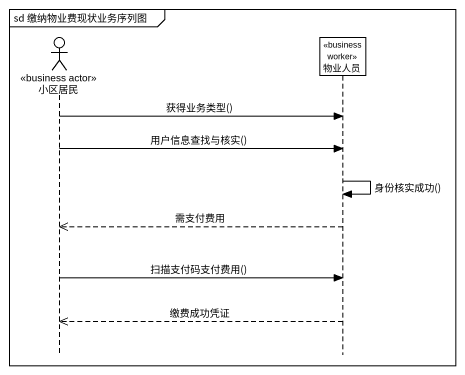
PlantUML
@startuml
mainframe sd 缴纳物业费现状业务序列图
hide footbox
actor 小区居民 <<business actor>>
participant 物业人员 <<business worker>>

小区居民 -> 物业人员 : 获得业务类型()
小区居民 -> 物业人员 : 用户信息查找与核实()
物业人员 -> 物业人员 : 身份核实成功()
物业人员 -->> 小区居民 : 需支付费用
小区居民 -> 物业人员 : 扫描支付码支付费用()
物业人员 -->> 小区居民 : 缴费成功凭证
@enduml
